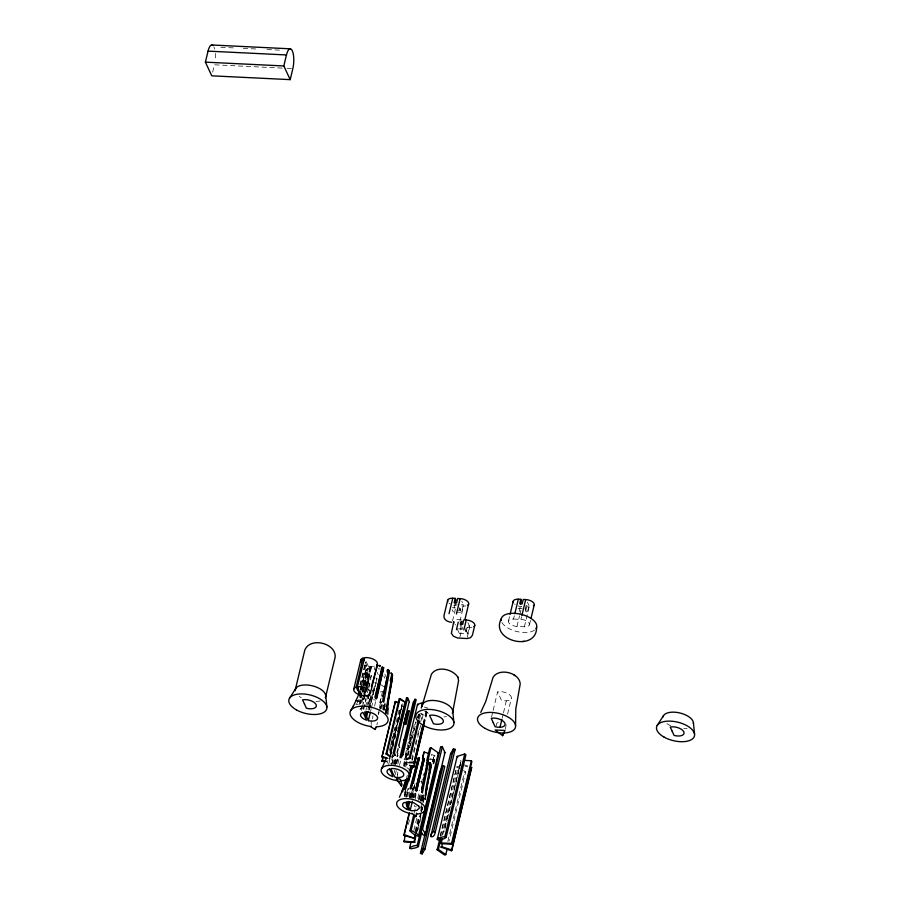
<?xml version="1.0" encoding="UTF-8"?>
<svg xmlns="http://www.w3.org/2000/svg" width="900" height="900" viewBox="0 0 900 900"><rect width="100%" height="100%" fill="white"/><g stroke="black" fill="none" stroke-linecap="round" stroke-linejoin="round"><path stroke-width="0.67" stroke-dasharray="4.5 3.38" d="M397.136 778.725L397.62 773.584L399.499 772.369M411.165 735.649L410.355 741.296M382.939 709.616L384.098 701.82M383.895 710.539L384.75 704.104M372.679 718.886L372.87 715.781M366.806 686.351L371.554 666.585L367.324 668.509L365.591 671.119M364.466 684.653L368.269 668.801L366.649 669.184M421.785 801.18L422.674 794.97M423.484 794.7C425.351 806.107 415.766 799.031 420.829 794.239M355.916 700.808L360.135 701.955L360.99 699.143M363.33 695.43L362.351 699.502L363.082 699.739L366.491 687.668M374.299 699.784L375.795 700.155M381.206 702.99L379.901 702.472L383.062 689.288M385.931 710.449L383.062 709.279L384.322 703.913M389.295 759.217L390.431 755.044M392.423 754.425L391.894 757.451L392.58 754.695M401.4 709.346L402.356 703.597L390.341 753.311M402.649 706.444L401.94 705.994L390.33 754.38M410.108 735.232L404.134 759.566L404.978 760.005M407.137 761.94L406.912 765.034M405.484 790.92L404.505 794.992L405.191 790.312M424.26 798.896L421.999 797.985L422.955 793.957M432.979 763.999L434.936 755.752L430.493 754.043M433.901 763.65L434.767 759.285L429.964 758.722M442.642 835.02L461.183 760.241L443.936 832.061M365.04 685.327L367.864 671.738L365.704 673.56L360.338 692.044M378.293 714.049L378.754 711.495M368.55 687.521L371.407 675.607L370.755 675.079L368.843 677.363L363.353 697.444M415.17 798.998L416.452 792.63M418.748 800.438L419.726 795.431M374.625 706.084L376.031 699.401M379.451 707.659L381.026 700.133M365.445 689.861L364.016 696.499L365.479 689.783M370.44 667.024L365.726 688.545L370.44 667.024L374.445 666.124M364.072 696.442L365.659 689.659M365.974 688.298L371.509 666.574M212.648 72.157L214.414 64.8L285.84 68.276M359.899 685.024L365.299 662.535L366.649 662.602L368.348 666.236L363.904 684.754M360.36 685.17L366.075 661.365M361.26 685.091L366.649 662.602M361.114 689.636L366.829 665.82L365.299 662.535M359.392 701.921L360.045 699.21M362.002 691.065L362.981 686.992M363.308 685.631L367.211 669.352L368.269 668.801M362.407 690.39L363.386 686.317M363.713 684.967L367.616 668.678M359.348 704.475L360.326 700.403M362.284 692.258L363.589 686.835M363.915 685.474L367.166 671.906M360.056 703.946L361.035 699.874M362.993 691.729L364.298 686.295M364.624 684.934L368.201 672.154M360.619 703.766L361.564 699.806M363.454 691.909L364.725 686.644M363.656 694.069L365.287 687.285M365.614 685.935L370.17 666.923M363.656 699.469L364.421 695.081M364.748 693.72L366.368 686.936M366.694 685.586L371.261 666.574M361.519 710.449L362.16 707.805M362.475 706.477L370.035 675.405M363.285 708.716C363.668 705.994 355.399 711.113 363.285 708.716L366.03 698.029M367.29 692.775L368.235 688.837M363.701 709.673L366.233 699.086M369.09 687.184L369.855 683.28A8.741 4.264 13.5 0 0 367.504 686.137M365.546 706.736L367.447 698.805M365.895 710.381L366.525 707.738M366.851 706.41L368.752 698.479M368.392 703.699L370.294 695.768M368.865 703.834L370.766 695.903M367.942 709.447L371.205 695.869M368.82 707.738L373.264 689.22M369.315 709.706L373.759 691.189L372.195 687.836M369.416 709.92L376.942 678.6L368.831 710.201M370.541 711.45L371.183 708.806M371.498 707.479L373.399 699.548M379.935 702.371L381.431 696.814M378.529 714.488L379.17 711.844M379.485 710.516L381.499 702.056M380.396 708.806L381.341 704.857M380.621 709.087L381.926 703.665M381.713 708.739L382.691 704.666M387.169 705.825C381.173 702.495 383.524 710.347 384.716 703.766M383.614 709.706L384.919 704.284M387.495 710.145L384.019 709.031L385.324 703.609M389.374 750.555L391.309 742.489M391.635 741.139L393.57 733.072M393.896 731.734L395.831 723.668M396.157 722.317L399.06 710.224L401.58 709.425M387.27 763.211L387.923 760.523M389.858 752.456L399.859 710.786L399.06 710.224M390.353 752.467L401.974 704.081L402.694 703.969M390.757 753.705L397.204 726.817M398.824 720.101L401.085 710.685M390.611 754.999L389.407 761.591L388.71 761.107M390.938 753.66L397.069 728.111M399.004 720.045L399.971 716.018M388.676 764.393L390.262 757.778M390.589 756.461L392.647 748.114M392.805 747.202L393.761 743.231M395.876 734.67L394.267 741.398A8.572 4.185 13.5 0 1 394.83 740.745M392.794 755.663L390.859 763.729L391.669 763.875M391.657 764.291L393.896 755.438M391.826 764.145L393.761 756.09M392.974 764.303L394.56 757.688M393.863 764.212L395.449 757.597M394.324 763.594L395.933 756.866M394.324 764.37L395.91 757.755M395.213 764.28L397.755 753.694M395.235 764.505L398.002 753.199M394.121 772.796L394.762 770.153M396.349 763.538L398.25 755.595M396.664 763.515L398.295 756.754M395.325 774.529L396.281 770.558M397.868 763.942L399.139 758.655M397.238 774.855L397.879 772.166M399.488 765.461L401.096 758.745M403.312 765.641L407.498 748.204M405.743 757.294L410.906 735.795M404.021 766.327L404.989 762.289M406.282 756.923L411.446 735.413M404.179 766.597L414.18 724.928M406.282 760.961L405 766.339L409.939 769.793M407.576 755.584L415.642 721.98M408.15 755.438L410.085 747.371M410.411 746.033L416.216 721.834M405.675 767.025L406.946 761.738M417.611 717.637L418.252 714.949M417.791 717.581L418.433 714.893M417.892 718.245L418.86 714.217M418.207 717.986L419.816 711.259M418.511 717.48L419.152 714.791M418.691 718.83L419.974 713.452M419.49 719.393L421.099 712.676M411.705 759.296L417.195 736.447M417.521 735.109L418.804 729.731M420.75 721.665L422.359 714.938L423.169 714.679L421.56 721.406M412.2 760.387L421.234 722.745M404.494 796.331L405.765 791.044M404.933 794.835L405.877 790.875M423.146 723.341L426.701 708.559M423.439 723.96L427.309 707.827L424.294 707.074M406.305 796.916L408.206 788.985M406.361 797.006L408.33 788.839M424.035 724.196L427.241 711.596L424.98 710.865A15.581 7.605 13.5 0 0 428.355 713.239M424.024 725.04L427.241 711.596M407.498 796.635L408.803 790.751M408.791 796.241L410.062 790.954M455.062 604.238L453.218 611.955L452.126 609.626M409.365 797.479L410.951 790.864M409.826 797.625L411.412 791.01M452.486 621.067L456.199 605.633A7.009 3.42 13.5 0 1 453.521 605.227M410.715 797.546L413.257 786.96M410.749 797.76L413.37 786.836M415.024 783.574L411.536 798.12L415.001 783.9M411.851 798.131L415.125 784.462M412.92 797.479L414.214 792.056M413.055 798.075L414.641 791.921M414.124 797.715L415.429 792.293M408.375 824.389L410.006 817.605M414.877 797.276L416.183 791.854M457.594 610.155L460.058 610.279L461.115 605.869L463.579 605.992A7.009 3.42 13.5 0 0 465.986 605.835M456.007 612.09L461.576 612.36L463.433 604.643L461.812 601.155M459.877 621.416L463.579 605.992M414.146 813.184L415.766 806.411M417.724 798.278L419.681 790.144M421.301 783.371L423.585 773.876M418.624 799.234L419.929 793.822M467.899 622.586L469.53 626.074L467.674 633.791L459.304 633.386L460.631 627.874M420.998 794.408L419.546 799.571M420.502 799.616L421.819 794.149M459.911 636.986L462.285 627.064A7.009 3.42 13.5 0 1 459.619 626.659M413.865 830.306L416.79 818.111M421.02 800.494L422.651 793.721M420.851 801.619L422.764 793.676M422.415 798.3L423.067 795.577M415.069 831.15L418.646 816.244M420.593 808.11L421.897 802.688M422.224 801.337L423.202 797.265M415.631 831.926L419.535 815.67M420.84 810.248L421.819 806.175M423.113 800.764L423.765 798.053M432.551 761.456L433.856 756.034L431.303 755.212M416.093 831.173L419.67 816.266M420.975 810.844L422.595 804.06M422.921 802.71L424.226 797.288M432.686 762.053L434.317 755.28M416.239 832.095L420.795 813.116M421.121 811.766L422.089 807.694M423.394 802.271L424.046 799.56M433.159 761.614L433.811 758.914M416.385 833.119L421.267 812.79M421.594 811.44L422.572 807.367M416.666 833.018L420.896 815.4M422.201 809.977L422.854 807.266M433.26 763.898L434.88 759.533M466.043 628.133L465.514 630.337L466.155 631.71L463.691 631.586L463.061 630.225M417.949 830.059L420.885 817.864M466.155 631.71L467.213 627.3L466.571 625.928L469.53 626.074M467.291 637.335L469.676 627.424A7.009 3.42 13.5 0 0 472.77 627.086M440.179 835.852L456.446 768.094M440.415 836.269L456.795 766.688L458.145 766.71L462.476 769.714M441.641 835.875L458.235 766.755M444.859 829.249L447.142 819.765M447.469 818.415L451.699 800.798M452.025 799.436L460.485 764.201M447.84 841.444L464.434 772.335L465.649 771.941L449.055 841.061M508.466 621.023L509.738 615.735M513.551 619.043L520.931 619.403A7.009 3.42 13.5 0 1 529.301 623.419A7.009 3.42 13.5 0 1 524.374 626.794L516.994 626.434A7.009 3.42 13.5 0 1 508.624 622.418A7.009 3.42 13.5 0 1 513.551 619.043L514.496 615.071M491.558 717.019L492.829 711.72M493.144 710.404L497.599 691.886L501.446 700.268A8.73 4.252 13.5 0 0 511.178 696.679A8.73 4.252 13.5 0 0 497.61 691.875M519.086 611.629L520.627 605.194M516.994 626.434L519.536 615.847M519.851 614.52L521.752 606.589A7.009 3.42 13.5 0 1 518.197 605.936M520.931 619.403L521.572 616.759M496.08 726.019L496.721 723.375L498.296 722.509M525.251 608.771L526.039 605.464L528.998 605.599L527.141 613.316L524.97 608.67M525.623 611.235L526.68 606.825L526.039 605.464M502.223 718.043L503.168 714.082M503.494 712.755L506.351 700.852M524.374 626.794L529.144 606.949A7.009 3.42 13.5 0 0 532.226 606.611M507.577 714.127L511.391 698.254M529.447 624.803L530.719 619.515M505.294 729.146L506.498 723.161M370.71 696.668L368.696 704.655M412.571 788.918L410.31 797.816M374.287 669.803L374.951 667.226M376.841 724.972L377.516 722.464M367.346 687.476L362.869 703.316M367.718 686.137L369.911 678.105L371.385 675.697M390.544 745.571L395.314 728.528L397.238 725.816M406.204 779.197L407.306 775.283M364.252 684.877L369.945 666.945M364.601 687.116L370.305 667.305M408.206 788.22L405.562 796.871M361.485 690.221L362.632 686.261M363.015 684.945L366.086 674.381L367.549 672.727M360.202 689.411L365.738 670.714M360.416 689.591L366.154 670.05M361.8 702.574L362.97 698.726M404.775 796.309L406.327 791.482M361.969 692.235L362.745 689.85M363.06 691.886L363.825 689.501M362.025 705.758L360.72 709.538M356.771 703.834L358.661 699.176M383.062 709.178L384.019 709.031M406.496 764.629L407.216 764.528M434.914 755.921L433.856 756.034M421.999 797.906L425.452 798.671M412.74 759.094L411.975 760.028M366.176 669.949L367.211 669.352M375.772 677.801L376.965 678.386M380.07 702.259L382.702 701.415M422.471 795.262L422.752 795.881M406.957 761.996L407.25 762.604M220.882 47.284L234.877 47.97M243.281 48.375L257.287 49.05M267.086 49.534L281.093 50.209M287.235 68.344L291.442 68.546M526.68 606.825L529.144 606.949M454.793 604.136L457.256 604.26M461.464 604.553L463.433 604.643M517.995 608.332L522.18 608.535M452.441 607.376L455.231 607.511M461.306 619.796L458.843 619.673A7.009 3.42 13.5 0 0 455.76 620.01M467.213 627.3L469.676 627.424M458.539 628.808L465.514 629.145L467.674 633.791M378.011 668.891L380.554 669.015M355.86 704.306L358.189 704.419M384.064 706.477L386.392 706.59M429.109 759.577L434.239 759.836M416.396 806.861L414.9 806.681L414.18 805.286M404.325 792.484L404.752 792.045M368.348 666.236L368.674 666.304A8.572 4.185 13.5 0 0 374.569 666.337M461.272 761.107L460.53 760.545M366.829 665.82L366.581 665.741A8.572 4.185 13.5 0 1 364.646 664.942M373.759 691.189L373.5 691.099A8.741 4.264 13.5 0 1 372.488 690.727M424.676 711.371L426.938 712.102M356.332 700.133L360.36 701.73M464.108 764.854L467.933 766.08M464.929 766.024L467.483 766.845M421.2 713.295L423.169 714.679M420.379 713.565L422.359 714.938M360.911 697.387L363.442 699.154M463.534 770.456L465.649 771.941M457.009 767.149L459.124 768.634M413.921 728.37L414.529 729.023M367.819 698.681L369.315 698.805M527.366 602.111L528.998 605.599M459.416 607.714L461.576 612.36M459.416 608.906L460.058 610.279M457.144 628.729L459.304 633.386M383.805 675.979L384.885 678.296M377.089 672.255L378.169 674.572M373.579 687.904L374.726 690.367M398.621 744.367L399.904 747.585A8.572 4.185 13.5 0 1 398.43 747M384.919 674.145L385.616 676.508M371.228 720.54L371.228 724.613M422.089 781.673A8.572 4.185 13.5 0 1 420.637 781.751M409.601 747.45A8.572 4.185 13.5 0 1 406.125 748.451M408.285 741.971A8.572 4.185 13.5 0 1 410.58 744.491M382.421 691.459A8.741 4.264 13.5 0 1 380.317 691.942M374.569 682.841A8.741 4.264 13.5 0 1 376.729 683.179M381.229 684.877A8.741 4.264 13.5 0 1 383.659 686.779M455.67 624.938A7.009 3.42 13.5 0 1 455.085 624.488M450.248 603.934A7.009 3.42 13.5 0 1 448.988 603.056M446.445 716.591A15.581 7.605 13.5 0 1 443.936 716.884M687.116 728.291A15.581 7.605 13.5 0 1 683.719 728.617M670.646 725.783A15.581 7.605 13.5 0 1 666.877 723.566M320.186 700.931A15.581 7.605 13.5 0 1 316.024 701.415M301.331 697.736A15.581 7.605 13.5 0 1 299.183 696.364M534.51 630.135A18.18 8.865 13.5 0 1 516.983 631.564A18.18 8.865 13.5 0 1 501.885 622.384M515.137 604.462A7.009 3.42 13.5 0 1 514.553 604.012M213.874 46.946A12.982 4.095 -87.2 0 1 214.605 49.084M215.269 53.381A12.982 4.095 -87.2 0 1 215.19 60.064"/><path stroke-width="1.35" d="M387.81 714.251L387.9 708.21M387.495 710.145L388.688 698.67L392.49 678.51L391.838 676.462M401.996 783.844L401.468 786.049L397.058 780.03M411.907 813.758L411.694 813.724A14.603 7.121 13.5 0 1 397.44 801.45A14.603 7.121 13.5 0 1 420.536 802.665A14.603 7.121 13.5 0 1 416.97 814.005L415.755 816.683L411.919 813.217M383.591 667.564L382.162 667.091L375.289 698.085L376.751 698.569L383.501 668.812L383.614 667.586L376.121 698.805M430.774 767.745L430.56 766.001M430.571 765.124L431.055 767.227L426.105 791.685M424.316 758.79L416.554 791.145L424.114 760.016L424.316 758.722L423.304 758.34L415.451 790.785L423.214 758.464M425.464 798.536L425.171 799.189M425.183 799.054L425.891 792.967M387.562 704.52L387.923 701.933M398.756 746.055L409.129 701.977M400.264 756.169L413.156 702.428L415.058 699.278L416.16 699.626L402.93 754.74L401.051 757.867M424.935 849.173L423.293 848.644L443.104 766.024L444.049 765.877L444.78 766.508L424.912 849.229L422.089 853.909L420.435 853.369L425.644 831.69M426.173 792.45L427.016 787.32M388.294 699.356L388.789 696.656M389.295 693.967L392.051 678.274M452.655 712.35L458.584 680.681L457.875 677.092M208.046 51.131L286.47 54.945A12.982 4.095 -87.2 0 1 292.298 50.76A12.982 4.095 -87.2 0 1 292.838 68.625L290.194 79.639L211.77 75.825L205.391 62.145L208.046 51.131A12.982 4.095 -87.2 0 1 212.963 45.551M290.194 79.639L283.815 65.959L286.47 54.945M295.29 689.749L304.819 650.07C310.05 636.773 336.251 642.96 335.16 657.169L325.631 696.847M353.767 689.175L360.754 660.071M376.762 665.212A8.572 4.185 13.5 0 0 374.569 659.88A8.572 4.185 13.5 0 0 364.657 657.686L357.401 686.824L359.089 690.469L357.739 690.401L356.209 687.105L363.004 658.069A8.572 4.185 13.5 0 0 361.103 662.006M357.739 690.401L358.369 687.758M356.209 687.105L356.017 687.173A8.572 4.185 13.5 0 0 359.595 694.845L360.484 692.28M368.145 697.331L368.798 694.609M370.44 693.124L377.426 664.031M366.952 711.765L366.007 715.736L364.624 715.669L362.869 712.373A8.741 4.264 13.5 0 0 366.514 720.202L365.209 716.929L366.165 712.957M366.007 715.736L364.556 711.99A8.741 4.264 13.5 0 1 377.348 716.906A8.741 4.264 13.5 0 1 368.651 720.776L366.593 716.996L367.864 711.709M368.325 720.709L370.226 712.766M374.974 696.971L382.185 667.148M387.304 672.379C386.179 668.137 389.554 669.825 389.396 671.873L383.771 702.169L382.702 701.415L383.423 695.655L388.327 671.119L387.956 669.656M382.826 696.195L389.025 670.41M375.12 729.495L376.346 726.784L377.1 726.75A19.474 9.506 13.5 0 0 381.904 711.641A19.474 9.506 13.5 0 0 351.101 709.999A19.474 9.506 13.5 0 0 370.091 726.379L375.12 729.495L375.649 727.29M390.251 680.692L391.556 675.259M386.483 758.464L381.949 757.001L395.179 701.887L398.88 702.484M381.949 757.001L395.483 701.381M386.269 761.591L382.174 761.389L382.849 756.742M382.174 761.389L382.815 758.7M389.97 756.686L386.021 753.919L399.251 698.805L400.061 698.546L405.169 702.27L399.251 698.805M386.021 753.919L386.831 753.66L400.061 698.546M397.912 731.576L405.011 702M394.47 755.494L393.289 752.962L406.53 697.849L407.632 697.905L409.399 701.696M401.186 720.709L403.121 712.643M395.584 755.55L394.402 753.019L407.632 697.905M403.684 724.613L406.26 713.857L408.848 710.663L407.993 713.171M397.136 752.783L398.104 748.744M404.921 724.174L408.139 710.741M406.024 724.534L409.241 711.09M399.949 757.508L401.827 754.391L415.058 699.278M410.108 735.232L417.532 704.317L422.561 702.697L423.36 703.26M405.551 759.026L409.331 757.811L418.365 720.18M421.267 708.075L422.561 702.697M447.671 600.221L443.97 615.656C443.239 619.852 448.166 622.114 451.654 622.26M406.361 759.589L410.13 758.374L419.164 720.742M410.906 765.765L409.939 769.793L409.129 770.051M408.735 781.211L412.29 766.395M449.044 613.676L452.756 598.241L455.209 598.365L455.85 599.726L455.062 603.034M408.611 762.671L414.079 762.941L422.831 724.691M414.079 762.941L423.113 725.299M410.31 766.125L413.707 767.216L423.709 725.546M413.707 767.216L424.024 725.04M455.209 598.365L454.151 602.775L456.615 602.887L457.673 598.489L460.136 598.601A7.009 3.42 13.5 0 1 467.336 601.178A7.009 3.42 13.5 0 1 467.775 605.137M410.895 788.692L418.32 757.766L419.479 757.654L411.109 788.67L409.973 788.738L418.32 757.766M406.485 809.145L408.679 810.023L407.137 806.738L408.409 801.439M406.474 809.134L403.853 807.345A8.572 4.185 13.5 0 1 402.593 805.354C401.985 802.35 407.194 800.595 406.564 805.5L407.925 805.567L408.87 801.596M413.291 783.371L419.423 757.822M418.613 805.995A8.572 4.185 13.5 0 1 419.197 807.143L419.265 807.413A8.572 4.185 13.5 0 1 419.265 808.234L416.801 810.416L412.11 810.754A8.572 4.185 13.4 0 1 410.512 810.506L408.499 806.805L409.77 801.506M456.435 614.036L460.136 598.601M403.808 835.425L404.269 834.671L415.091 838.541L403.808 835.425L409.016 813.746M422.674 756.821L424.114 751.995L429.21 753.637M404.269 834.671L409.466 812.981M410.186 810.439L412.414 801.18M422.483 758.779L424.114 751.995M422.595 759.184L423.034 757.35M403.718 841.084L415.024 842.254L404.145 842.006L405.011 835.661M456.469 629.595L458.257 622.159M409.916 830.801L411.142 830.408C425.284 837.619 416.655 838.384 409.916 830.801L413.82 814.534M426.836 760.331L429.761 748.136L430.988 747.742L438.593 753.097L437.895 753.57M426.296 765.664L427.646 760.174L422.516 786.296L421.616 792.124L422.438 792.675L428.501 762.244L428.074 760.489M460.777 622.001L460.249 624.206L462.713 624.319L463.511 621.011M411.142 830.408L414.72 815.501M427.736 761.288L430.988 747.742M421.582 789.199L428.4 760.793M460.89 625.567L461.947 621.158M415.755 816.683L416.588 813.184M409.635 847.924C416.486 843.053 425.205 846.653 410.839 848.768L409.635 847.924L410.929 842.501M429.637 765.428L430.043 762.491L430.976 765.056L425.374 796.016L425.779 789.367L430.65 764.438L430.279 762.705M428.951 770.085L430.571 763.301M464.951 619.436L468.652 604.012M463.849 629.955L466.234 620.033A7.009 3.42 13.5 0 1 473.434 622.609A7.009 3.42 13.5 0 1 473.873 626.569M414.461 837.945L415.44 833.884M414.067 841.59L415.586 834.806M414.394 842.501L415.688 837.079M418.556 835.594L438.412 752.918M442.339 746.775L422.494 829.44C429.986 838.643 420.683 836.404 420.829 829.361L440.674 746.696L442.339 746.775L445.016 752.535L444.161 752.861M417.184 845.516L436.702 764.201M418.387 846.349L421.639 832.804M474.75 625.444L472.376 635.355L470.475 637.74L467.066 638.539L457.65 638.01L453.454 636.244L451.361 633.352L453.769 621.653A7.009 3.42 13.5 0 0 453.926 623.048M426.296 828.979L440.28 770.704L443.104 766.024M425.171 835.2L444.994 752.467M422.089 853.909L422.741 851.197M430.808 836.19L450.652 753.514L453.476 748.834L455.13 749.363L435.285 832.039C434.374 839.396 426.51 837.562 433.631 831.499L453.476 748.834M437.344 839.059L457.189 756.394L464.726 753.975L465.93 754.819L446.085 837.484C439.166 842.366 430.571 838.766 444.881 836.64L446.085 837.484M447.109 849.184L445.804 854.606L444.577 855L437.164 849.825L439.762 838.98M445.804 854.606L438.379 849.431L440.989 838.586M463.736 760.365L471.42 760.736L471.859 761.659L452.002 844.335L441.022 843.615L442.305 838.845M471.308 768.071L471.757 767.317L451.912 849.982L441.709 846.709L442.361 843.998M444.881 836.64L464.726 753.975M501.244 618.851C489.555 641.171 537.019 652.466 536.614 627.255M452.002 844.335L451.575 843.401L471.42 760.736M441.709 846.709L440.651 847.046L451.451 850.748L470.981 769.433M510.064 614.408L513.236 601.189M514.822 613.755L518.31 599.197L520.774 599.321L521.415 600.694L520.616 604.001M520.774 599.321L519.716 603.731L522.18 603.855L523.238 599.445L525.701 599.558A7.009 3.42 13.5 0 1 532.901 602.145A7.009 3.42 13.5 0 1 533.329 606.094M521.887 615.431L525.701 599.558M499.995 727.301L501.907 719.37M502.605 735.694L504.979 730.462L495.135 729.99L502.605 735.694L503.134 733.489M531.045 618.199L534.217 604.969M371.407 686.61L377.145 666.158M401.468 786.049L401.017 780.221M411.716 766.001L404.752 789.446L405.574 789.199L407.543 783.574L412.537 765.742M405.72 781.976L406.451 779.332M422.426 704.779L431.392 674.314C437.085 665.156 453.274 669.296 458.123 677.554M369.664 692.696L368.392 696.814L366.952 696.634M404.179 787.05L405.349 783.293M405.506 781.009L401.839 791.55M405.832 780.514L403.942 786.296M402.525 791.786L403.796 788.299M361.553 693.315C358.751 696.668 360.382 699.896 361.8 695.115M356.389 700.009L355.916 700.808L358.74 694.451M386.246 758.43L381.668 768.533M399.397 797.231L402.165 791.044M450.652 753.514L451.361 754.189M353.284 706.174L355.95 700.74M480.769 712.384L485.798 701.359L493.076 677.317C498.949 667.508 519.851 672.592 520.2 684.101L515.801 708.863L515.565 725.591M350.989 710.111L353.554 705.679M453.724 751.702L455.13 749.363M420.435 853.369L423.259 848.689M451.451 850.748L451.912 849.982M289.507 698.22L295.819 688.399M657.202 725.434L663.514 715.601M391.039 672.919L392.535 675.664C380.34 748.091 387.439 699.48 392.152 674.842L391.039 673.099M457.189 756.394L457.673 757.215M417.532 704.317L418.072 704.903M357.401 686.824L357.671 686.79A8.572 4.185 13.5 0 1 370.215 691.605A8.572 4.185 13.5 0 1 361.688 695.408L359.662 691.695L358.312 691.639L359.843 694.924M522.484 641.486L524.317 641.351M400.871 780.75L401.434 780.727A14.614 7.133 13.5 0 0 405.045 769.399A14.614 7.133 13.5 0 0 381.938 768.161A14.614 7.133 13.5 0 0 396.18 780.446L397.046 780.57M441.225 842.906L451.575 843.401M211.928 45L290.351 48.814M205.391 62.145L283.815 65.959M463.77 619.909L466.234 620.033M378.394 665.449L380.452 665.55M365.209 716.929L366.593 716.996M393.289 752.962L394.402 753.019M381.881 760.77L385.976 760.972M409.691 762.12L413.786 762.322M399.296 781.504L399.42 781.504A1.946 0.945 13.5 0 0 400.793 780.57L400.084 779.062L396.27 778.883L396.968 780.379M407.137 806.738L408.499 806.805M420.829 829.361L422.494 829.44M379.339 666.416L380.093 666.562M416.104 789.705L417.206 790.054M395.179 701.887L397.44 702.619M401.827 754.391L402.93 754.74M382.252 756.495L387.911 758.317M409.478 765.248L414.011 766.71M433.631 831.499L435.285 832.039M438.379 849.431L437.254 849.184L437.164 849.825M514.001 675.023L515.025 675.596M409.331 757.811L410.13 758.374M386.831 753.66L390.791 756.428M418.601 805.995L413.887 802.856A6.199 3.026 13.5 0 0 412.931 802.53L406.226 801.934L407.925 805.567M392.512 674.809L391.882 673.909L392.524 675.135M406.53 697.849L407.7 700.38M363.195 658.012L364.207 660.206M430.796 765.439L431.089 766.327M693.405 722.587L694.564 734.164M452.723 710.887L453.881 722.452M325.699 695.385L326.858 706.961M371.228 725.974L371.25 726.536M414.911 772.684A8.572 4.185 13.5 0 1 415.418 772.684M419.625 773.347A8.572 4.185 13.5 0 1 420.649 773.674M403.594 739.946A8.572 4.185 13.5 0 1 404.123 740.081M447.829 601.616A7.009 3.42 13.5 0 1 452.756 598.241M399.42 781.504A1.946 0.945 13.5 0 1 397.091 780.39M422.269 706.23A15.581 7.605 13.5 0 1 439.099 701.246A15.581 7.605 13.5 0 1 452.306 713.25M662.985 716.962A15.581 7.605 13.5 0 1 679.286 712.845A15.581 7.605 13.5 0 1 693.416 723.577M295.234 690.727A15.581 7.605 13.5 0 1 312.075 685.744A15.581 7.605 13.5 0 1 325.271 697.748M501.244 620.572A18.18 8.865 13.5 0 1 520.942 614.273A18.18 8.865 13.5 0 1 535.871 628.796M513.382 602.572A7.009 3.42 13.5 0 1 518.31 599.197M389.531 768.949L389.34 769.005A8.572 4.185 13.5 0 0 392.918 776.678L391.635 773.471L392.996 773.539L395.01 777.24A8.572 4.185 13.5 0 0 403.537 773.449A8.572 4.185 13.5 0 0 390.994 768.623L392.423 772.301L391.061 772.234L389.531 768.949M672.188 731.25L670.23 727.043A8.73 4.252 13.5 0 1 683.82 731.835A8.73 4.252 13.5 0 1 674.077 735.435L672.188 731.25M493.2 722.543L491.243 718.335A8.73 4.252 13.5 0 1 504.832 723.127A8.73 4.252 13.5 0 1 495.09 726.727L493.2 722.543M431.516 719.539L429.559 715.342A8.73 4.252 13.5 0 1 443.149 720.135A8.73 4.252 13.5 0 1 433.406 723.724L431.516 719.539M304.493 704.036L302.535 699.84A8.73 4.252 13.5 0 1 316.114 704.633A8.73 4.252 13.5 0 1 306.382 708.232L304.493 704.036M485.1 728.404A19.474 9.506 13.5 0 0 515.475 727.279A19.474 9.506 13.5 0 0 489.06 712.429A19.474 9.506 13.5 0 0 485.1 728.404M423.416 725.4A19.474 9.506 13.5 0 0 453.791 724.286A19.474 9.506 13.5 0 0 427.376 709.425A19.474 9.506 13.5 0 0 423.416 725.4M664.087 737.111A19.474 9.506 13.5 0 0 694.462 735.986A19.474 9.506 13.5 0 0 668.048 721.136A19.474 9.506 13.5 0 0 664.087 737.111M296.392 709.898A19.474 9.506 13.5 0 0 326.767 708.784A19.474 9.506 13.5 0 0 300.353 693.923A19.474 9.506 13.5 0 0 296.392 709.898"/></g></svg>
